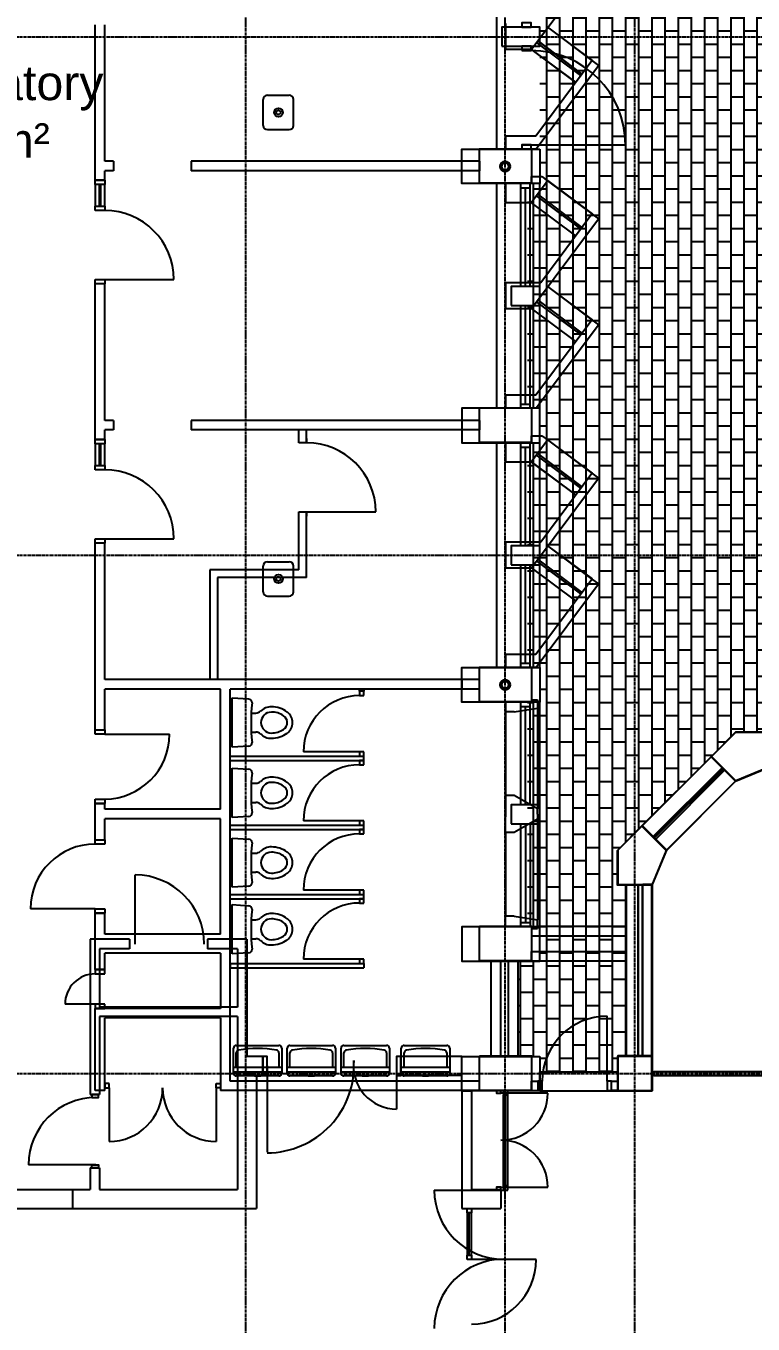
# Model space of a CAD drawing. Header units: millimetres. Extents: x -58291 to 85267, y -25390 to 74943.
# Drawn here: x -41080 to -32663, y 38378 to 53401 of the extents above; entities that cross this region are included whole.
import ezdxf

# ---------------------------------------------------------------- set-up
doc = ezdxf.new("R2010")
doc.units = ezdxf.units.MM
doc.linetypes.add('PCENTRE', pattern=[50.8, 31.75, -6.35, 6.35, -6.35])
doc.linetypes.add('PCENTRE2', pattern=[28.575, 19.05, -3.175, 3.175, -3.175])
for name, color, linetype in [('Basement 01 - Doors Windows and Openings', 1, 'Continuous'), ('Basement 01 - Hatch', 1, 'Continuous'), ('Basement 01 - Multi-View Blocks', 2, 'Continuous'), ('Basement 01 - Stairs', 8, 'Continuous'), ('Basement 01 - Structural Members', 5, 'Continuous'), ('Basement 01 - Text and Leaders', 1, 'Continuous'), ('Basement 01 - Walls', 3, 'Continuous'), ('Boundaries_and_building_grids', 140, 'PCENTRE2'), ('BRICK_WALLS_P4', 1, 'Continuous'), ('COLUMNS_P5', 5, 'Continuous'), ('DR', 8, 'Continuous'), ('SANITARY', 4, 'Continuous'), ('WA', 6, 'Continuous'), ('WA_EXT', 7, 'Continuous'), ('WN', 4, 'Continuous')]:
    doc.layers.add(name, color=color, linetype=linetype)
doc.styles.add('Arial1', font='arial.ttf')

msp = doc.modelspace()

# ---------------------------------------------------------------- hatches: boundary and pattern name
at = {"layer": 'Basement 01 - Hatch', "linetype": 'Continuous', "lineweight": -3}
h = msp.add_hatch(dxfattribs=at)
h.set_pattern_fill('AR-B816', color=8, scale=0.75, angle=90, style=0)
h.paths.add_polyline_path([(-26083, 57526), (-26083, 57226), (-25973, 57226), (-25973, 42852), (-26433, 42852), (-26433, 43459), (-26333, 43459), (-26333, 43859), (-27700, 45226), (-28100, 45226), (-28100, 45126), (-32466, 45126), (-32466, 45226), (-32866, 45226), (-34233, 43859), (-34233, 43476), (-34133, 43459), (-34133, 41476), (-34233, 41476), (-34233, 41296), (-35133, 41296), (-35133, 41476), (-35383, 41476), (-35383, 42576), (-35133, 42576), (-35133, 42976), (-35273, 42976), (-35273, 45576), (-35133, 45576), (-35133, 45976), (-35273, 45976), (-35273, 48576), (-35133, 48576), (-35133, 48976), (-35273, 48976), (-35273, 51576), (-35133, 51576), (-35133, 54976), (-35273, 54976), (-35273, 57526)])

# ---------------------------------------------------------------- linework, layer by layer
at = {"layer": 'Basement 01 - Doors Windows and Openings', "color": 1, "linetype": 'Continuous', "lineweight": -3}
for p, q in [((-35340, 52026, -4600), (-35230, 52026, -4600)), ((-35230, 52026, -4600), (-34140, 52026, -4600)), ((-33021, 44816, -4600), (-33823, 44014, -4600)), ((-33809, 44000, -4600), (-33007, 44801, -4600)), ((-32993, 44787, -4600), (-32866, 44660, -4600)), ((-35038, 41051, -4600), (-35583, 41051, -4600)), ((-35583, 39961, -4600), (-35038, 39961, -4600)), ((-35973, 39666, -4600), (-35973, 39176, -4600)), ((-35948, 39176, -4600), (-35948, 39666, -4600)), ((-35923, 39176, -4600), (-35923, 39666, -4600)), ((-35173, 39126, -4600), (-35923, 39126, -4600))]:
    msp.add_line(p, q, dxfattribs=at)
at = {"layer": 'Basement 01 - Doors Windows and Openings', "color": 1, "linetype": 'Continuous'}
for p, q in [((-35353, 50386, -4600), (-35353, 51576, -4600)), ((-35243, 51576, -4600), (-35353, 51576, -4600)), ((-35243, 50386, -4600), (-35243, 51576, -4600)), ((-35133, 48976, -4600), (-35133, 51576, -4600)), ((-35353, 51526, -4600), (-35243, 51526, -4600)), ((-35298, 50386, -4600), (-35298, 51526, -4600)), ((-35353, 48976, -4600), (-35353, 50166, -4600)), ((-35298, 49026, -4600), (-35298, 50166, -4600)), ((-35243, 48976, -4600), (-35243, 50166, -4600)), ((-35353, 49026, -4600), (-35243, 49026, -4600)), ((-35243, 48976, -4600), (-35353, 48976, -4600)), ((-35243, 48576, -4600), (-35353, 48576, -4600)), ((-35353, 47386, -4600), (-35353, 48576, -4600)), ((-35353, 48526, -4600), (-35243, 48526, -4600)), ((-35298, 47386, -4600), (-35298, 48526, -4600)), ((-35243, 47386, -4600), (-35243, 48576, -4600)), ((-35133, 45976, -4600), (-35133, 48576, -4600)), ((-35353, 45976, -4600), (-35353, 47166, -4600)), ((-35298, 46026, -4600), (-35298, 47166, -4600)), ((-35243, 45976, -4600), (-35243, 47166, -4600)), ((-35353, 46026, -4600), (-35243, 46026, -4600)), ((-35243, 45976, -4600), (-35353, 45976, -4600)), ((-35353, 44386, -4600), (-35353, 45576, -4600)), ((-35243, 45576, -4600), (-35353, 45576, -4600)), ((-35353, 45526, -4600), (-35243, 45526, -4600)), ((-35298, 44386, -4600), (-35298, 45526, -4600)), ((-35243, 44386, -4600), (-35243, 45576, -4600)), ((-35133, 42976, -4600), (-35133, 45576, -4600)), ((-35353, 42976, -4600), (-35353, 44166, -4600)), ((-35298, 44166, -4600), (-35298, 43026, -4600)), ((-35243, 44166, -4600), (-35243, 42976, -4600)), ((-35353, 43026, -4600), (-35243, 43026, -4600)), ((-35243, 42976, -4600), (-35353, 42976, -4600))]:
    msp.add_line(p, q, dxfattribs=at)
at = {"layer": 'Basement 01 - Doors Windows and Openings', "color": 1, "linetype": 'Continuous', "lineweight": -3, "ltscale": 0.2, "elevation": -4600}
for points in [[(-35340, 53386), (-35230, 53386), (-35230, 53436), (-35340, 53436)], [(-35340, 53116), (-35230, 53116), (-35230, 53166), (-35340, 53166)], [(-35340, 51976), (-35230, 51976), (-35230, 52026), (-35340, 52026)], [(-40316, 41001), (-40240, 41001), (-40240, 41036), (-40316, 41036)], [(-40316, 40221), (-40240, 40221), (-40240, 40186), (-40316, 40186)]]:
    msp.add_lwpolyline(points, close=True, dxfattribs=at)
at = {"layer": 'Basement 01 - Doors Windows and Openings', "color": 1, "linetype": 'Continuous', "lineweight": -3, "elevation": -4600}
for points in [[(-32866, 44660), (-33148, 44943), (-33950, 44141), (-33667, 43859), (-32866, 44660)], [(-38289, 41256), (-38289, 41476), (-38339, 41476), (-38339, 41256), (-38289, 41256)], [(-36739, 41256), (-36739, 41476), (-36789, 41476), (-36789, 41256), (-36739, 41256)], [(-35583, 41051), (-35583, 41076), (-35633, 41076), (-35633, 41051), (-35583, 41051)], [(-35583, 39936), (-35583, 39961), (-35633, 39961), (-35633, 39936), (-35583, 39936)], [(-35973, 39666), (-35973, 39716), (-35923, 39716), (-35923, 39666), (-35973, 39666)], [(-35973, 39126), (-35973, 39176), (-35923, 39176), (-35923, 39126), (-35973, 39126)]]:
    msp.add_lwpolyline(points, dxfattribs=at)
at = {"layer": 'Basement 01 - Doors Windows and Openings', "color": 1, "linetype": 'Continuous', "lineweight": -3, "ltscale": 0.2, "elevation": -4600}
for points in [[(-39817, 42776), (-39817, 43576)], [(-38289, 41366), (-38289, 40366)], [(-36789, 41366), (-36789, 40866)], [(-40270, 40221), (-41050, 40221)]]:
    msp.add_lwpolyline(points, dxfattribs=at)
at = {"layer": 'Basement 01 - Doors Windows and Openings', "color": 1, "linetype": 'Continuous', "lineweight": -3}
for centre, radius, start, end in [((-35230, 52026, -4600), 1090, 0, 90), ((-35583, 41051, -4600), 545, 270, 0), ((-35583, 39961, -4600), 545, 0, 90), ((-35923, 39126, -4600), 750, 270, 0)]:
    msp.add_arc(centre, radius, start, end, dxfattribs=at)
at = {"layer": 'Basement 01 - Doors Windows and Openings', "color": 1, "linetype": 'Continuous', "lineweight": -3, "ltscale": 0.2}
for centre, radius, start, end in [((-39817, 42776, -4600), 800, 0, 90), ((-38289, 41366, -4600), 1006, 270, 3.612), ((-36789, 41366, -4600), 500, 172.7176, 270), ((-40270, 40221, -4600), 780, 90, 180)]:
    msp.add_arc(centre, radius, start, end, dxfattribs=at)
at = {"layer": 'Basement 01 - Multi-View Blocks', "color": 2, "linetype": 'Continuous', "lineweight": -3, "ltscale": 0.2}
for p, q in [((-38283, 52601, -4600), (-38033, 52601, -4600)), ((-38333, 52251, -4600), (-38333, 52551, -4600)), ((-37983, 52251, -4600), (-37983, 52551, -4600)), ((-38283, 52201, -4600), (-38033, 52201, -4600)), ((-38283, 47201, -4600), (-38033, 47201, -4600)), ((-38333, 46851, -4600), (-38333, 47151, -4600)), ((-37983, 46851, -4600), (-37983, 47151, -4600)), ((-38283, 46801, -4600), (-38033, 46801, -4600))]:
    msp.add_line(p, q, dxfattribs=at)
for centre, radius in [((-38158, 52401, -4600), 50), ((-38158, 52401, -4600), 25), ((-38158, 47001, -4600), 50), ((-38158, 47001, -4600), 25)]:
    msp.add_circle(centre, radius, dxfattribs=at)
for centre, start, end in [((-38283, 52551, -4600), 90, 180), ((-38033, 52551, -4600), 0, 90), ((-38283, 52251, -4600), 180, 270), ((-38033, 52251, -4600), 270, 0), ((-38283, 47151, -4600), 90, 180), ((-38033, 47151, -4600), 0, 90), ((-38283, 46851, -4600), 180, 270), ((-38033, 46851, -4600), 270, 0)]:
    msp.add_arc(centre, 50, start, end, dxfattribs=at)
at = {"layer": 'Basement 01 - Stairs', "color": 8, "linetype": 'Continuous', "lineweight": -3, "elevation": -4600}
msp.add_lwpolyline([(-32258, 41301), (-32258, 41251), (-33808, 41251), (-33808, 41301), (-32258, 41301)], dxfattribs=at)
at = {"layer": 'Basement 01 - Structural Members', "color": 5, "linetype": 'Continuous', "lineweight": -3, "elevation": -4600}
for points in [[(-35133, 51976), (-35133, 51576), (-36033, 51576), (-36033, 51976), (-35133, 51976)], [(-35133, 48576), (-35133, 48976), (-36033, 48976), (-36033, 48576), (-35133, 48576)], [(-35133, 45976), (-35133, 45576), (-36033, 45576), (-36033, 45976), (-35133, 45976)], [(-35133, 42576), (-35133, 42976), (-36033, 42976), (-36033, 42576), (-35133, 42576)], [(-35133, 41476), (-35133, 41076), (-36033, 41076), (-36033, 41476), (-35133, 41476)], [(-33833, 41476), (-34233, 41476), (-34233, 41076), (-33833, 41076), (-33833, 41476)]]:
    msp.add_lwpolyline(points, dxfattribs=at)
for points in [[(-33148, 44943), (-32866, 44660), (-32466, 44826), (-32466, 45226), (-32866, 45226)], [(-33667, 43859), (-33833, 43459), (-34233, 43459), (-34233, 43859), (-33950, 44141)]]:
    msp.add_lwpolyline(points, close=True, dxfattribs=at)
at = {"layer": 'Basement 01 - Structural Members', "color": 5, "linetype": 'Continuous', "lineweight": -3}
for centre in [(-35533, 51776, -4600), (-35533, 45776, -4600)]:
    msp.add_circle(centre, 50, dxfattribs=at)
at = {"layer": 'Basement 01 - Walls', "color": 3, "linetype": 'Continuous', "lineweight": -3}
for p, q in [((-36033, 45831, -4600), (-36033, 45721, -4600)), ((-34233, 43609, -4600), (-34233, 43476, -4600)), ((-34133, 41476, -4600), (-34133, 43459, -4600)), ((-33993, 41476, -4600), (-33993, 43459, -4600)), ((-33943, 41476, -4600), (-33943, 43459, -4600)), ((-33833, 43459, -4600), (-33943, 43459, -4600)), ((-33833, 41476, -4600), (-33833, 43459, -4600)), ((-39880, 42831, -4600), (-40338, 42831, -4600)), ((-40338, 42831, -4600), (-40338, 41036, -4600)), ((-39880, 42831, -4600), (-39880, 42721, -4600)), ((-38522, 42831, -4600), (-38980, 42831, -4600)), ((-38980, 42831, -4600), (-38980, 42721, -4600)), ((-38522, 42831, -4600), (-38980, 42831, -4600)), ((-38522, 42831, -4600), (-38522, 41476, -4600)), ((-40228, 42721, -4600), (-40228, 42046, -4600)), ((-39880, 42721, -4600), (-40228, 42721, -4600)), ((-38632, 42721, -4600), (-38980, 42721, -4600)), ((-38632, 42721, -4600), (-38632, 42046, -4600)), ((-35693, 42576, -4600), (-35583, 42576, -4600)), ((-35693, 41476, -4600), (-35693, 42576, -4600)), ((-35583, 41476, -4600), (-35583, 42576, -4600)), ((-35493, 42576, -4600), (-35383, 42576, -4600)), ((-35493, 41476, -4600), (-35493, 42576, -4600)), ((-35383, 41476, -4600), (-35383, 42576, -4600)), ((-38632, 42046, -4600), (-40228, 42046, -4600)), ((-40228, 41936, -4600), (-40228, 41036, -4600)), ((-38632, 41936, -4600), (-40228, 41936, -4600)), ((-38632, 41936, -4600), (-38632, 39936, -4600)), ((-35693, 41476, -4600), (-35583, 41476, -4600)), ((-35493, 41476, -4600), (-35383, 41476, -4600)), ((-33833, 41476, -4600), (-33943, 41476, -4600)), ((-38412, 41256, -4600), (-38412, 39716, -4600)), ((-35133, 41296, -4600), (-34233, 41296, -4600)), ((-35133, 41076, -4600), (-35133, 41296, -4600)), ((-34233, 41296, -4600), (-34233, 41076, -4600)), ((-40338, 41036, -4600), (-40228, 41036, -4600)), ((-36033, 41076, -4600), (-35923, 41076, -4600)), ((-36033, 41076, -4600), (-36033, 39716, -4600)), ((-36033, 41076, -4600), (-35923, 41076, -4600)), ((-36033, 41076, -4600), (-35923, 41076, -4600)), ((-35923, 41076, -4600), (-35923, 39936, -4600)), ((-35133, 41076, -4600), (-34233, 41076, -4600)), ((-40338, 40186, -4600), (-40338, 39936, -4600)), ((-40338, 40186, -4600), (-40228, 40186, -4600)), ((-40228, 40186, -4600), (-40228, 39936, -4600)), ((-42138, 39936, -4600), (-40538, 39936, -4600)), ((-40538, 39936, -4600), (-40338, 39936, -4600)), ((-40538, 39716, -4600), (-40538, 39936, -4600)), ((-40228, 39936, -4600), (-38632, 39936, -4600)), ((-35923, 39936, -4600), (-35583, 39936, -4600)), ((-35583, 39936, -4600), (-35583, 39716, -4600)), ((-42138, 39716, -4600), (-40538, 39716, -4600)), ((-40538, 39716, -4600), (-38412, 39716, -4600)), ((-36033, 39716, -4600), (-35583, 39716, -4600))]:
    msp.add_line(p, q, dxfattribs=at)
at = {"layer": 'Basement 01 - Walls', "color": 3, "linetype": 'Continuous', "lineweight": -3, "ltscale": 0.2}
for p, q in [((-38339, 41476, -4600), (-38522, 41476, -4600)), ((-38339, 41256, -4600), (-38339, 41476, -4600)), ((-36033, 41476, -4600), (-36739, 41476, -4600)), ((-36739, 41256, -4600), (-36739, 41476, -4600)), ((-38339, 41256, -4600), (-38412, 41256, -4600)), ((-36033, 41256, -4600), (-36739, 41256, -4600))]:
    msp.add_line(p, q, dxfattribs=at)
at = {"layer": 'Basement 01 - Walls', "color": 3, "linetype": 'Continuous', "lineweight": -3, "ltscale": 0.2, "elevation": -4600}
for points in [[(-35573, 53166), (-35133, 53166), (-35133, 53386), (-35573, 53386)], [(-35463, 50166), (-35133, 50166), (-35133, 50386), (-35463, 50386)], [(-35463, 47166), (-35133, 47166), (-35133, 47386), (-35463, 47386)], [(-35463, 44166), (-35133, 44166), (-35133, 44386), (-35463, 44386)]]:
    msp.add_lwpolyline(points, close=True, dxfattribs=at)
at = {"layer": 'Boundaries_and_building_grids', "color": 140, "linetype": 'PCENTRE', "lineweight": -3}
for p, q in [((-38533, -17978), (-38533, 67826)), ((-35533, -17978), (-35533, 67826)), ((-34033, -17978), (-34033, 67826)), ((-52891, 53276), (50767, 53276)), ((-52891, 47276), (50767, 47276)), ((-52891, 41276), (85267, 41276))]:
    msp.add_line(p, q, dxfattribs=at)
at = {"layer": 'BRICK_WALLS_P4', "linetype": 'Continuous'}
for p, q in [((-40278, 51616), (-40278, 53416)), ((-40168, 51836), (-40168, 53416)), ((-40068, 51836), (-40168, 51836)), ((-40068, 51836), (-40068, 51726)), ((-35828, 51836), (-39168, 51836)), ((-39168, 51836), (-39168, 51726)), ((-35828, 51836), (-35828, 51726)), ((-40168, 51616), (-40168, 51726)), ((-40068, 51726), (-40168, 51726)), ((-35828, 51726), (-39168, 51726)), ((-40168, 51616), (-40278, 51616)), ((-40278, 48616), (-40278, 50416)), ((-40168, 50416), (-40278, 50416)), ((-40168, 48836), (-40168, 50416)), ((-40068, 48836), (-40168, 48836)), ((-40068, 48836), (-40068, 48726)), ((-35828, 48836), (-39168, 48836)), ((-39168, 48836), (-39168, 48726)), ((-35828, 48836), (-35828, 48726)), ((-40168, 48616), (-40168, 48726)), ((-40068, 48726), (-40168, 48726)), ((-35828, 48726), (-39168, 48726)), ((-40168, 48616), (-40278, 48616)), ((-40278, 45254), (-40278, 47416)), ((-40168, 47416), (-40278, 47416)), ((-40168, 45836), (-40168, 47416)), ((-35828, 45836), (-40168, 45836)), ((-35828, 45726), (-35828, 45836)), ((-40168, 45254), (-40168, 45726)), ((-38828, 45726), (-40168, 45726)), ((-38828, 44336), (-38828, 45726)), ((-38718, 41191), (-38718, 45726)), ((-35828, 45726), (-38718, 45726)), ((-40278, 45254), (-40168, 45254)), ((-40278, 43983), (-40278, 44404)), ((-40278, 44404), (-40168, 44404)), ((-40168, 44336), (-40168, 44404)), ((-38828, 44336), (-40168, 44336)), ((-38828, 44226), (-40168, 44226)), ((-40168, 43983), (-40168, 44226)), ((-38828, 42891), (-38828, 44226)), ((-40278, 43983), (-40168, 43983)), ((-34128, 41481), (-34128, 43464)), ((-34128, 43464), (-33988, 43464)), ((-33988, 41481), (-33988, 43464)), ((-33828, 43464), (-33938, 43464)), ((-33938, 41481), (-33938, 43464)), ((-33828, 41481), (-33828, 43464)), ((-40278, 42481), (-40278, 43133)), ((-40278, 43133), (-40168, 43133)), ((-40168, 42891), (-40168, 43133)), ((-35158, 42981), (-34128, 42981)), ((-34128, 42871), (-34128, 42981)), ((-38828, 42891), (-40168, 42891)), ((-35228, 42957), (-35228, 42871)), ((-35228, 42871), (-34128, 42871)), ((-40168, 42481), (-40168, 42671)), ((-38828, 42671), (-40168, 42671)), ((-38828, 42671), (-38828, 42031)), ((-35228, 42691), (-34128, 42691)), ((-35228, 42581), (-35228, 42691)), ((-34128, 42581), (-34128, 42691)), ((-35228, 42581), (-34128, 42581)), ((-40278, 42481), (-40168, 42481)), ((-40278, 41081), (-40278, 42031)), ((-38828, 42031), (-40278, 42031)), ((-40168, 41081), (-40168, 41921)), ((-38828, 41921), (-40168, 41921)), ((-38828, 41921), (-38828, 41081)), ((-34128, 41481), (-33988, 41481)), ((-33828, 41481), (-33938, 41481)), ((-35828, 41191), (-38718, 41191)), ((-35228, 41081), (-35228, 41191)), ((-35228, 41191), (-35153, 41191)), ((-35153, 41191), (-35153, 41081)), ((-34303, 41081), (-34303, 41191)), ((-34303, 41191), (-34228, 41191)), ((-34228, 41191), (-34228, 41081)), ((-40168, 41081), (-40278, 41081)), ((-35828, 41081), (-38828, 41081)), ((-35228, 41081), (-35153, 41081)), ((-34228, 41081), (-34303, 41081)), ((-34289, 41081), (-34278, 41081))]:
    msp.add_line(p, q, dxfattribs=at)
at = {"layer": 'BRICK_WALLS_P4'}
for p, q in [((-37921, 48578), (-37921, 48726)), ((-37831, 48578), (-37831, 48726)), ((-37921, 47108), (-37921, 47778)), ((-37831, 47018), (-37831, 47778)), ((-37921, 47108), (-38953, 47108)), ((-38953, 47108), (-38953, 45836)), ((-38863, 47018), (-38863, 45836)), ((-37831, 47018), (-38863, 47018))]:
    msp.add_line(p, q, dxfattribs=at)
at = {"layer": 'COLUMNS_P5', "linetype": 'Continuous', "lineweight": -3}
for points in [[(-35228, 51981), (-35228, 51581), (-35828, 51581), (-35828, 51981)], [(-35828, 48981), (-35228, 48981), (-35228, 48581), (-35828, 48581)], [(-35828, 45581), (-35828, 45981), (-35228, 45981), (-35228, 45581)], [(-32461, 45231), (-32461, 44831), (-32861, 44665), (-33143, 44948), (-32861, 45231)], [(-33828, 43464), (-33662, 43864), (-33945, 44147), (-34228, 43864), (-34228, 43464)], [(-35828, 42981), (-35228, 42981), (-35228, 42581), (-35828, 42581)], [(-35828, 41481), (-35228, 41481), (-35228, 41081), (-35828, 41081)], [(-34228, 41081), (-33828, 41081), (-33828, 41481), (-34228, 41481)]]:
    msp.add_lwpolyline(points, close=True, dxfattribs=at)
at = {"layer": 'COLUMNS_P5', "linetype": 'Continuous', "lineweight": 50}
for centre in [(-35533, 51776), (-35533, 45776)]:
    msp.add_circle(centre, 50, dxfattribs=at)
at = {"layer": 'DR', "linetype": 'Continuous'}
for p, q in [((-40278, 51566), (-40278, 51616)), ((-40278, 51616), (-40168, 51616)), ((-40168, 51566), (-40278, 51566)), ((-40168, 51616), (-40168, 51566)), ((-40278, 51266), (-40278, 51316)), ((-40278, 51316), (-40168, 51316)), ((-40168, 51266), (-40278, 51266)), ((-40168, 51316), (-40168, 51266)), ((-40278, 50466), (-40168, 50466)), ((-40278, 50416), (-40278, 50466)), ((-40168, 50416), (-40278, 50416)), ((-40168, 50466), (-39368, 50466)), ((-40168, 50466), (-40168, 50416)), ((-40278, 48566), (-40278, 48616)), ((-40278, 48616), (-40168, 48616)), ((-40168, 48566), (-40278, 48566)), ((-40168, 48616), (-40168, 48566)), ((-37831, 48578), (-37921, 48578)), ((-37831, 48628), (-37831, 48578)), ((-40278, 48316), (-40168, 48316)), ((-40278, 48266), (-40278, 48316)), ((-40168, 48266), (-40278, 48266)), ((-40168, 48316), (-40168, 48266)), ((-37921, 47778), (-37831, 47778)), ((-37831, 47778), (-37031, 47778)), ((-37831, 47778), (-37831, 47728)), ((-40278, 47466), (-40168, 47466)), ((-40278, 47416), (-40278, 47466)), ((-40168, 47416), (-40278, 47416)), ((-40168, 47466), (-39368, 47466)), ((-40168, 47466), (-40168, 47416)), ((-37168, 45701), (-37218, 45701)), ((-37218, 45701), (-37218, 45651)), ((-37168, 45651), (-37168, 45701)), ((-37218, 45651), (-37168, 45651)), ((-40278, 45204), (-40278, 45254)), ((-40278, 45254), (-40168, 45254)), ((-40168, 45254), (-40168, 45204)), ((-40168, 45204), (-40278, 45204)), ((-40168, 45204), (-39418, 45204)), ((-37218, 45001), (-37868, 45001)), ((-37218, 45001), (-37218, 44951)), ((-37168, 45001), (-37218, 45001)), ((-37218, 44951), (-37168, 44951)), ((-37168, 44951), (-37168, 45001)), ((-37168, 44901), (-37218, 44901)), ((-37218, 44901), (-37218, 44851)), ((-37218, 44851), (-37168, 44851)), ((-37168, 44851), (-37168, 44901)), ((-40278, 44404), (-40278, 44454)), ((-40278, 44454), (-40168, 44454)), ((-40168, 44404), (-40278, 44404)), ((-40168, 44454), (-40168, 44404)), ((-37218, 44201), (-37868, 44201)), ((-37218, 44201), (-37218, 44151)), ((-37168, 44201), (-37218, 44201)), ((-37168, 44151), (-37168, 44201)), ((-37218, 44151), (-37168, 44151)), ((-37168, 44101), (-37218, 44101)), ((-37218, 44101), (-37218, 44051)), ((-37218, 44051), (-37168, 44051)), ((-37168, 44051), (-37168, 44101)), ((-40278, 43983), (-40168, 43983)), ((-40278, 43933), (-40278, 43983)), ((-40168, 43933), (-40278, 43933)), ((-40168, 43983), (-40168, 43933)), ((-37218, 43401), (-37868, 43401)), ((-37218, 43401), (-37218, 43351)), ((-37168, 43401), (-37218, 43401)), ((-37218, 43351), (-37168, 43351)), ((-37168, 43301), (-37218, 43301)), ((-37218, 43301), (-37218, 43251)), ((-37168, 43351), (-37168, 43401)), ((-37168, 43251), (-37168, 43301)), ((-40278, 43183), (-41028, 43183)), ((-40278, 43183), (-40168, 43183)), ((-40278, 43133), (-40278, 43183)), ((-40168, 43133), (-40278, 43133)), ((-40168, 43183), (-40168, 43133)), ((-37218, 43251), (-37168, 43251)), ((-37218, 42601), (-37868, 42601)), ((-37218, 42601), (-37218, 42551)), ((-37168, 42601), (-37218, 42601)), ((-37218, 42551), (-37168, 42551)), ((-37168, 42551), (-37168, 42601)), ((-40278, 42481), (-40278, 42431)), ((-40168, 42481), (-40278, 42481)), ((-40278, 42431), (-40168, 42431)), ((-40168, 42431), (-40168, 42481)), ((-40278, 42081), (-40628, 42081)), ((-40168, 42081), (-40278, 42081)), ((-40278, 42081), (-40278, 42031)), ((-40168, 42031), (-40168, 42081)), ((-40278, 42031), (-40168, 42031)), ((-34353, 41191), (-34353, 41941)), ((-35153, 41191), (-35153, 41081)), ((-35103, 41191), (-35153, 41191)), ((-35103, 41081), (-35103, 41191)), ((-34303, 41191), (-34353, 41191)), ((-34353, 41191), (-34353, 41081)), ((-34303, 41081), (-34303, 41191)), ((-40118, 41161), (-40168, 41161)), ((-40168, 41161), (-40168, 41111)), ((-40168, 41111), (-40118, 41111)), ((-40118, 41111), (-40118, 41161)), ((-38878, 41111), (-38878, 41161)), ((-38878, 41161), (-38828, 41161)), ((-38828, 41111), (-38878, 41111)), ((-38828, 41161), (-38828, 41111)), ((-35553, 41081), (-35553, 41031)), ((-35503, 41081), (-35553, 41081)), ((-35553, 41031), (-35503, 41031)), ((-35503, 41031), (-35503, 41081)), ((-35153, 41081), (-35103, 41081)), ((-34353, 41081), (-34303, 41081)), ((-35553, 39978), (-35553, 39928)), ((-35503, 39978), (-35553, 39978)), ((-35503, 39928), (-35503, 39978)), ((-36353, 39928), (-35553, 39928)), ((-35553, 39928), (-35503, 39928))]:
    msp.add_line(p, q, dxfattribs=at)
at = {"layer": 'DR'}
for p, q in [((-40118, 41111), (-40118, 40491)), ((-38878, 41111), (-38878, 40491))]:
    msp.add_line(p, q, dxfattribs=at)
at = {"layer": 'DR', "linetype": 'Continuous'}
for centre, radius, start, end in [((-40168, 50466), 800, 0, 90), ((-37831, 47778), 800, 0, 90), ((-40168, 47466), 800, 0, 90), ((-37218, 45001), 650, 90, 180), ((-40168, 45204), 750, 270, 0), ((-37218, 44201), 650, 90, 180), ((-37218, 43401), 650, 90, 180), ((-40278, 43183), 750, 90, 180), ((-37218, 42601), 650, 90, 180), ((-40278, 42081), 350, 90, 180), ((-34353, 41191), 750, 90, 180), ((-35553, 39928), 800, 180, 270), ((-35553, 38328), 800, 90, 180)]:
    msp.add_arc(centre, radius, start, end, dxfattribs=at)
at = {"layer": 'DR'}
for centre, start, end in [((-40118, 41111), 270, 0), ((-38878, 41111), 180, 270)]:
    msp.add_arc(centre, 620, start, end, dxfattribs=at)
at = {"layer": 'SANITARY', "linetype": 'Continuous'}
for p, q in [((-38693, 45624), (-38500, 45612)), ((-38693, 45054), (-38693, 45624)), ((-38471, 45449), (-38420, 45449)), ((-38471, 45229), (-38420, 45229)), ((-38500, 45067), (-38693, 45054)), ((-38693, 44811), (-38500, 44799)), ((-38693, 44241), (-38693, 44811)), ((-38471, 44636), (-38420, 44636)), ((-38471, 44416), (-38420, 44416)), ((-38500, 44253), (-38693, 44241)), ((-38693, 44003), (-38500, 43990)), ((-38693, 43433), (-38693, 44003)), ((-38471, 43828), (-38420, 43828)), ((-38471, 43608), (-38420, 43608)), ((-38500, 43445), (-38693, 43433)), ((-38693, 43232), (-38500, 43220)), ((-38693, 42662), (-38693, 43232)), ((-38471, 43057), (-38420, 43057)), ((-38471, 42837), (-38420, 42837)), ((-38500, 42675), (-38693, 42662)), ((-38678, 41282), (-38678, 41570)), ((-38645, 41603), (-38151, 41603)), ((-38645, 41348), (-38645, 41516)), ((-38151, 41516), (-38151, 41348)), ((-38118, 41570), (-38118, 41282)), ((-38057, 41282), (-38057, 41570)), ((-38024, 41603), (-37530, 41603)), ((-38024, 41348), (-38024, 41516)), ((-37530, 41516), (-37530, 41348)), ((-37497, 41570), (-37497, 41282)), ((-37432, 41282), (-37432, 41570)), ((-37399, 41603), (-36905, 41603)), ((-37399, 41348), (-37399, 41516)), ((-36905, 41516), (-36905, 41348)), ((-36872, 41570), (-36872, 41282)), ((-36735, 41282), (-36735, 41570)), ((-36702, 41603), (-36208, 41603)), ((-36702, 41348), (-36702, 41516)), ((-36208, 41516), (-36208, 41348)), ((-36175, 41570), (-36175, 41282)), ((-38118, 41348), (-38678, 41348)), ((-37497, 41348), (-38057, 41348)), ((-36872, 41348), (-37432, 41348)), ((-36175, 41348), (-36735, 41348)), ((-38678, 41299), (-38118, 41299)), ((-38151, 41249), (-38645, 41249)), ((-38057, 41299), (-37497, 41299)), ((-37530, 41249), (-38024, 41249)), ((-37432, 41299), (-36872, 41299)), ((-36905, 41249), (-37399, 41249)), ((-36735, 41299), (-36175, 41299)), ((-36208, 41249), (-36702, 41249))]:
    msp.add_line(p, q, dxfattribs=at)
for centre, radius, start, end in [((-38502, 45572), 40, 354.6109, 86.3464), ((-36036, 45339), 2438, 174.6099, 185.3903), ((-38239, 45339), 182, 90, 133.6308), ((-38239, 45213), 309, 53.3731, 90), ((-38420, 45529), 80, 270, 313.6274), ((-38239, 45339), 121, 90, 270), ((-38239, 45203), 258, 56.6699, 90), ((-38149, 45339), 94.1, 0, 56.6687), ((-38144, 45339), 151, 0, 53.373), ((-38420, 45149), 80, 46.3726, 90), ((-38239, 45476), 258, 270, 303.3301), ((-38149, 45339), 94.1, 303.3288, 0), ((-38144, 45339), 151, 306.6253, 0), ((-38502, 45107), 40, 273.6536, 5.3891), ((-38239, 45339), 182, 226.3708, 270), ((-38239, 45466), 309, 270, 306.6261), ((-38502, 44759), 40, 354.6109, 86.3464), ((-36036, 44526), 2438, 174.6099, 185.3901), ((-38420, 44716), 80, 270, 313.6274), ((-38239, 44526), 182, 90, 133.6308), ((-38239, 44526), 121, 90, 270), ((-38239, 44399), 309, 53.3731, 90), ((-38239, 44389), 258, 56.6699, 90), ((-38144, 44526), 151, 0, 53.373), ((-38149, 44526), 94.1, 0, 56.6712), ((-38149, 44526), 94.1, 303.3288, 0), ((-38144, 44526), 151, 306.627, 0), ((-38420, 44336), 80, 46.369, 90), ((-38239, 44526), 182, 226.3708, 270), ((-38239, 44663), 258, 270, 303.3301), ((-38239, 44653), 309, 270, 306.6269), ((-38502, 44293), 40, 273.6529, 5.3891), ((-38502, 43950), 40, 354.6109, 86.3464), ((-36036, 43718), 2438, 174.6099, 185.3903), ((-38239, 43718), 182, 90, 133.6308), ((-38239, 43591), 309, 53.3739, 90), ((-38420, 43908), 80, 270, 313.6274), ((-38239, 43718), 121, 90, 270), ((-38239, 43581), 258, 56.6707, 90), ((-38149, 43718), 94.1, 0, 56.6712), ((-38149, 43718), 94.1, 303.3288, 0), ((-38144, 43718), 151, 0, 53.373), ((-38144, 43718), 151, 306.6253, 0), ((-38420, 43528), 80, 46.3726, 90), ((-38239, 43718), 182, 226.3708, 270), ((-38239, 43854), 258, 270, 303.3301), ((-38239, 43844), 309, 270, 306.6269), ((-38502, 43485), 40, 273.6536, 5.3891), ((-38502, 43180), 40, 354.6109, 86.3471), ((-36036, 42947), 2438, 174.6099, 185.3901), ((-38239, 42947), 182, 90, 133.6292), ((-38239, 42821), 309, 53.3731, 90), ((-38420, 43137), 80, 270, 313.6274), ((-38239, 42947), 121, 90, 270), ((-38239, 42810), 258, 56.6699, 90), ((-38149, 42947), 94.1, 0, 56.6712), ((-38144, 42947), 151, 0, 53.373), ((-38420, 42757), 80, 46.3726, 90), ((-38239, 43084), 258, 270, 303.3301), ((-38239, 43074), 309, 270, 306.6269), ((-38149, 42947), 94.1, 303.3288, 0), ((-38144, 42947), 151, 306.627, 0), ((-38502, 42714), 40, 273.6536, 5.3891), ((-38239, 42947), 182, 226.3692, 270), ((-38645, 41570), 32.9, 90, 180), ((-38612, 41516), 32.9, 100.8427, 180), ((-38398, 40398), 1171, 79.1582, 100.8418), ((-38184, 41516), 32.9, 0, 79.1573), ((-38151, 41570), 32.9, 0, 90), ((-38024, 41570), 32.9, 90, 180), ((-37991, 41516), 32.9, 100.8552, 180), ((-37777, 40398), 1171, 79.1582, 100.8422), ((-37563, 41516), 32.9, 0, 79.1573), ((-37530, 41570), 32.9, 0, 90), ((-37399, 41570), 32.9, 90, 180), ((-37366, 41516), 32.9, 100.8427, 180), ((-37152, 40398), 1171, 79.1582, 100.8418), ((-36938, 41516), 32.9, 0, 79.1573), ((-36905, 41570), 32.9, 0, 90), ((-36702, 41570), 32.9, 90, 180), ((-36669, 41516), 32.9, 100.8427, 180), ((-36455, 40398), 1171, 79.1582, 100.8418), ((-36241, 41516), 32.9, 0, 79.1573), ((-36208, 41570), 32.9, 0, 90), ((-38645, 41282), 32.9, 180, 270), ((-38398, 41408), 159, 223.602, 316.3998), ((-38151, 41282), 32.9, 270, 0), ((-38024, 41282), 32.9, 180, 270), ((-37777, 41408), 159, 223.6002, 316.398), ((-37530, 41282), 32.9, 270, 0), ((-37399, 41282), 32.9, 180, 270), ((-37152, 41408), 159, 223.602, 316.3998), ((-36905, 41282), 32.9, 270, 0), ((-36702, 41282), 32.9, 180, 270), ((-36455, 41408), 159, 223.602, 316.3998), ((-36208, 41282), 32.9, 270, 0)]:
    msp.add_arc(centre, radius, start, end, dxfattribs=at)
at = {"layer": 'WA', "linetype": 'Continuous'}
for p, q in [((-37168, 45726), (-37218, 45726)), ((-37218, 45726), (-37168, 45726)), ((-37218, 45701), (-37218, 45726)), ((-37168, 45701), (-37218, 45701)), ((-37168, 45726), (-37168, 45701)), ((-38718, 44951), (-37168, 44951)), ((-38718, 44901), (-38718, 44951)), ((-37168, 44901), (-37168, 44951)), ((-38718, 44901), (-37168, 44901)), ((-38718, 44151), (-37168, 44151)), ((-38718, 44101), (-38718, 44151)), ((-38718, 44101), (-37168, 44101)), ((-37168, 44101), (-37168, 44151)), ((-38718, 43301), (-38718, 43351)), ((-38718, 43351), (-37168, 43351)), ((-38718, 43301), (-37168, 43301)), ((-37168, 43301), (-37168, 43351)), ((-38718, 42551), (-37168, 42551)), ((-38718, 42551), (-38718, 42501)), ((-37168, 42551), (-37168, 42501)), ((-38718, 42501), (-37168, 42501))]:
    msp.add_line(p, q, dxfattribs=at)
at = {"layer": 'WA_EXT', "linetype": 'Continuous'}
for p, q in [((-35628, 51981), (-35628, 54581)), ((-35228, 53131), (-34452, 54168)), ((-35528, 53431), (-35528, 53131)), ((-35528, 53131), (-35228, 53131)), ((-35178, 52131), (-34528, 53000)), ((-35172, 51981), (-34452, 52944)), ((-34528, 53000), (-34452, 52944)), ((-35528, 52131), (-35178, 52131)), ((-35528, 52131), (-35178, 52131)), ((-35528, 52131), (-35528, 51981)), ((-35628, 51981), (-35172, 51981)), ((-35628, 51581), (-35228, 51581)), ((-35628, 48981), (-35628, 51581)), ((-35528, 51581), (-35528, 51358)), ((-35232, 51358), (-35044, 51610)), ((-35228, 51658), (-35108, 51658)), ((-35228, 51581), (-35228, 51658)), ((-35108, 51658), (-35044, 51610)), ((-35528, 51358), (-35232, 51358)), ((-35228, 50131), (-34452, 51168)), ((-35121, 50431), (-34528, 51225)), ((-34528, 51225), (-34452, 51168)), ((-35528, 50431), (-35528, 50131)), ((-35528, 50431), (-35121, 50431)), ((-35528, 50131), (-35228, 50131)), ((-35178, 49131), (-34528, 50000)), ((-35172, 48981), (-34452, 49944)), ((-34528, 50000), (-34452, 49944)), ((-35528, 49131), (-35528, 48981)), ((-35528, 49131), (-35178, 49131)), ((-35528, 49131), (-35178, 49131)), ((-35628, 48981), (-35172, 48981)), ((-35628, 48581), (-35228, 48581)), ((-35628, 45981), (-35628, 48581)), ((-35528, 48581), (-35528, 48358)), ((-35232, 48358), (-35044, 48610)), ((-35228, 48658), (-35108, 48658)), ((-35228, 48581), (-35228, 48658)), ((-35108, 48658), (-35044, 48610)), ((-35528, 48358), (-35232, 48358)), ((-35121, 47431), (-34528, 48225)), ((-34528, 48225), (-34452, 48168)), ((-35228, 47131), (-34452, 48168)), ((-35528, 47431), (-35528, 47131)), ((-35528, 47431), (-35121, 47431)), ((-35528, 47131), (-35228, 47131)), ((-35178, 46131), (-34528, 47000)), ((-35172, 45981), (-34452, 46944)), ((-34528, 47000), (-34452, 46944)), ((-35528, 46131), (-35178, 46131)), ((-35528, 46131), (-35178, 46131)), ((-35528, 46131), (-35528, 45981)), ((-35628, 45981), (-35172, 45981)), ((-35528, 45581), (-35528, 45463)), ((-35228, 45604), (-35158, 45604)), ((-35158, 45604), (-35158, 45505)), ((-35528, 45463), (-35528, 44494)), ((-35428, 45463), (-35528, 45463)), ((-35428, 45463), (-35158, 45505)), ((-35158, 45505), (-35160, 44340)), ((-35428, 44494), (-35528, 44494)), ((-35528, 44494), (-35528, 44248)), ((-35160, 44340), (-35428, 44494)), ((-35160, 44281), (-35160, 44340)), ((-35528, 44067), (-35528, 44314)), ((-35160, 44222), (-35428, 44067)), ((-35160, 44281), (-35160, 44222)), ((-35160, 44222), (-35158, 43057)), ((-35528, 44067), (-35528, 43099)), ((-35428, 44067), (-35528, 44067)), ((-35428, 43099), (-35528, 43099)), ((-35528, 42981), (-35528, 43099)), ((-35428, 43099), (-35158, 43057)), ((-35158, 42957), (-35158, 43057)), ((-35158, 42981), (-35158, 42957)), ((-35228, 42957), (-35158, 42957)), ((-35158, 42957), (-35228, 42957))]:
    msp.add_line(p, q, dxfattribs=at)
at = {"layer": 'WN', "linetype": 'Continuous'}
for p, q in [((-35044, 53386), (-34527, 53001)), ((-35044, 53386), (-34528, 53000)), ((-35044, 53386), (-34528, 53000)), ((-35044, 53386), (-34528, 53000)), ((-34656, 52829), (-35172, 53214)), ((-34656, 52829), (-35172, 53214)), ((-35160, 53231), (-34644, 52845)), ((-35160, 53230), (-34644, 52845)), ((-34716, 52748), (-35232, 53134)), ((-34716, 52749), (-35232, 53134)), ((-40278, 51566), (-40278, 51316)), ((-40228, 51316), (-40228, 51566)), ((-40218, 51566), (-40218, 51316)), ((-40168, 51316), (-40168, 51566)), ((-35044, 51611), (-34528, 51225)), ((-35044, 51611), (-34527, 51225)), ((-35044, 51610), (-34528, 51225)), ((-35044, 51610), (-34528, 51225)), ((-34656, 51053), (-35172, 51439)), ((-34656, 51053), (-35172, 51439)), ((-35160, 51455), (-34644, 51069)), ((-35160, 51455), (-34644, 51069)), ((-34716, 50973), (-35232, 51359)), ((-34716, 50973), (-35232, 51358)), ((-35044, 50386), (-34528, 50000)), ((-35044, 50386), (-34528, 50000)), ((-35044, 50386), (-34527, 50001)), ((-35044, 50386), (-34528, 50000)), ((-34656, 49829), (-35172, 50214)), ((-34656, 49829), (-35172, 50214)), ((-35160, 50231), (-34644, 49845)), ((-35160, 50230), (-34644, 49845)), ((-34716, 49748), (-35232, 50134)), ((-34716, 49749), (-35232, 50134)), ((-40278, 48566), (-40278, 48316)), ((-40228, 48316), (-40228, 48566)), ((-40218, 48566), (-40218, 48316)), ((-40168, 48316), (-40168, 48566)), ((-35044, 48611), (-34527, 48225)), ((-35044, 48611), (-34528, 48225)), ((-35044, 48610), (-34528, 48225)), ((-35044, 48610), (-34528, 48225)), ((-34656, 48053), (-35172, 48439)), ((-34656, 48053), (-35172, 48439)), ((-35160, 48455), (-34644, 48069)), ((-35160, 48455), (-34644, 48069)), ((-34716, 47973), (-35232, 48359)), ((-34716, 47973), (-35232, 48358)), ((-35044, 47386), (-34528, 47000)), ((-35044, 47386), (-34528, 47000)), ((-35044, 47386), (-34527, 47001)), ((-35044, 47386), (-34528, 47000)), ((-34656, 46829), (-35172, 47214)), ((-34656, 46829), (-35172, 47214)), ((-35160, 47231), (-34644, 46845)), ((-35160, 47230), (-34644, 46845)), ((-34716, 46748), (-35232, 47134)), ((-34716, 46749), (-35232, 47134)), ((-33143, 44948), (-33945, 44147)), ((-32861, 44665), (-33143, 44948)), ((-33016, 44821), (-33818, 44019)), ((-33803, 44005), (-33002, 44807)), ((-32988, 44792), (-33789, 43991)), ((-33662, 43864), (-32861, 44665)), ((-33945, 44147), (-33662, 43864)), ((-35553, 39978), (-35553, 41031)), ((-35528, 39978), (-35528, 41031)), ((-35503, 39978), (-35503, 41031))]:
    msp.add_line(p, q, dxfattribs=at)

# ---------------------------------------------------------------- texts
at = {"layer": 'Basement 01 - Text and Leaders', "color": 1, "linetype": 'Continuous', "lineweight": -3, "ltscale": 0.2, "insert": (-42854, 51870, -4600), "char_height": 400, "attachment_point": 7, "style": 'Arial1'}
msp.add_mtext_dynamic_manual_height_columns('Laboratory 192.7m²', width=6169.95, gutter_width=500, heights=[0], dxfattribs=at).dxf.set("width", 959.85)

doc.saveas('drawing.dxf')
